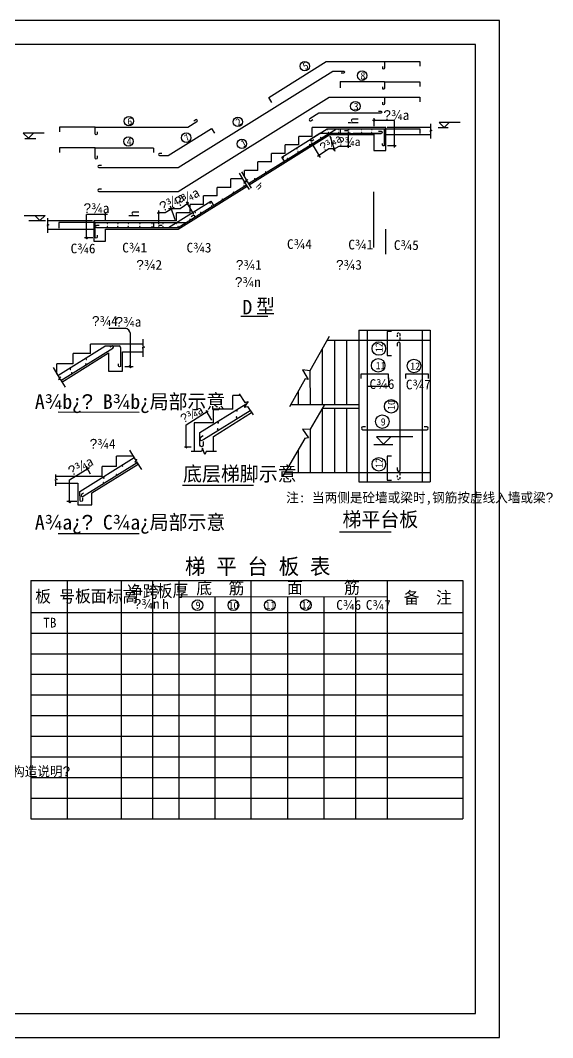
# Model space of a CAD drawing. Header units: metres. Extents: x 4568 to 182545, y -86951 to 35529.
# Drawn here: x 75915 to 91276, y 5829 to 35159 of the extents above; entities that cross this region are included whole.
import ezdxf

# ---------------------------------------------------------------- set-up
doc = ezdxf.new("R2010")
doc.units = ezdxf.units.M
for name, color, linetype in [('1', 1, 'Continuous'), ('2', 4, 'Continuous'), ('DIM', 1, 'Continuous'), ('NOTE', 7, 'Continuous'), ('SHADELINE', 12, 'Continuous'), ('TK', 7, 'Continuous'), ('WALL', 2, 'Continuous')]:
    doc.layers.add(name, color=color, linetype=linetype)
doc.dimstyles.get("Standard").update_dxf_attribs({"dimtxt": 2.5, "dimasz": 2.5, "dimexe": 1.25, "dimexo": 0.625, "dimtad": 1, "dimcen": 2.5, "dimazin": 3, "dimtfac": 1, "dimtmove": 0, "dimatfit": 3})

# ---------------------------------------------------------------- blocks, each defined once
blk = doc.blocks.new('_CLOSEDFILLED')
at = {"color": 0, "linetype": 'BYBLOCK'}
blk.add_solid([(-1, 0), (0, 0), (-1, 0)], dxfattribs=at)
blk = doc.blocks.new('*D26')
for p, q in [((85925.65, 25064.26), (85925.65, 24615.9)), ((86540.29, 24849.33), (86540.29, 24615.9)), ((85925.9, 24615.9), (86231.97, 24615.9)), ((86233.97, 24615.9), (86540.04, 24615.9))]:
    blk.add_line(p, q)
at = {"layer": 'Defpoints'}
for p in [(85925.65, 25064.26), (86540.29, 24849.33), (85925.65, 24615.9)]:
    blk.add_point(p, dxfattribs=at)
at = {"layer": 'NOTE', "xscale": 0.25, "yscale": 0.25, "rotation": 180}
blk.add_blockref('_CLOSEDFILLED', (85925.65, 24615.9), dxfattribs=at)
at = {"layer": 'NOTE', "xscale": 0.25, "yscale": 0.25}
blk.add_blockref('_CLOSEDFILLED', (86540.29, 24615.9), dxfattribs=at)

msp = doc.modelspace()

# ---------------------------------------------------------------- linework, layer by layer
at = {"layer": '1'}
msp.add_lwpolyline([(79609.52, 29183.2), (80471.92, 29183.2), (82438.2, 30412.11)], dxfattribs=at)
msp.add_lwpolyline([(78185.58, 29243.96), (78115.51, 29243.96, 1), (78115.51, 29183.2), (79548.27, 29183.2)], format="xyb", dxfattribs=at)
at = {"layer": '2'}
for p, q in [((80906.26, 29530.78), (80846.84, 29493.65)), ((78357.42, 25772.04), (78764.78, 25772.04))]:
    msp.add_line(p, q, dxfattribs=at)
for points in [[(83173.8, 32792.73), (83083.44, 32937.33), (84742.61, 33974.41), (86421.18, 33974.41), (86421.02, 33779.88, -1), (86372.02, 33779.88), (86372.02, 33828.88)], [(78254.18, 30973.17), (78184.11, 30973.17, 1), (78184.11, 30912.41), (80474.37, 30912.41), (84931.61, 33698.17), (85240.8, 33698.17, -1), (85240.8, 33637.41), (85170.73, 33637.41)], [(85141.78, 33391.91), (86422.15, 33391.91), (86421.99, 33195.77, -1), (86372.99, 33195.77), (86372.99, 33244.77)], [(85141.78, 33391.91), (86422.15, 33391.91), (86421.99, 33195.77, -1), (86372.99, 33195.77), (86372.99, 33244.77)], [(78254.18, 30287.85), (78184.11, 30287.85, 1), (78184.11, 30227.09), (80474.37, 30227.09), (84822.74, 32944.81), (86421.19, 32944.81), (86421.04, 32750.28, -1), (86372.04, 32750.28), (86372.04, 32799.28)], [(78133.15, 31945.37), (78133.15, 31883.63, -1), (78075.82, 31883.63), (78075.82, 32078.16), (80747.69, 32077.93), (81009.89, 32241.77, 1), (80977.7, 32293.3), (80918.27, 32256.17)], [(86247.14, 32542.08), (86317.21, 32542.08, -1), (86317.21, 32481.32), (84528.14, 32481.32), (84265.94, 32317.47, 1), (84298.13, 32265.94), (84357.56, 32303.07)], [(80002.87, 31323.56), (79932.8, 31323.56, 1), (79932.8, 31262.8), (80185.64, 31262.8), (81431.04, 32042.68), (81518.43, 31905.6)], [(82500.94, 30451.32), (85034.71, 32034.91), (85343.9, 32034.91, -1), (85343.9, 31974.15), (85273.83, 31974.15)], [(85515.49, 32034.5), (86417.69, 32034.5), (86417.53, 31562.79, -1), (86368.53, 31562.79), (86368.53, 31611.79)], [(85456.69, 31900.91), (84558.58, 31900.91), (84296.38, 31737.06, 1), (84328.57, 31685.53), (84388, 31722.66)], [(86253.98, 31961.67), (86324.05, 31961.67, -1), (86324.05, 31900.91), (85515.49, 31900.91)], [(78132.5, 31251.1), (78132.5, 31189.36, -1), (78075.17, 31189.36), (78075.17, 31478.82), (79755.57, 31478.68)], [(80003.63, 29244), (79933.56, 29244, 1), (79933.56, 29183.24), (80186.4, 29183.24), (81408.72, 29947.78), (81496.11, 29810.7)], [(78132.5, 28969.79), (78132.5, 28908.05, -1), (78075.17, 28908.05), (78075.17, 29328.43), (80703.91, 29328.2)], [(78185.58, 29243.96), (78115.51, 29243.96, 1), (78115.51, 29183.2), (80471.92, 29183.2)], [(86828.11, 26150.92, 0.32), (86792.81, 26118.8, 0.32)], [(86873.75, 26051.72), (86873.74, 26110.93, 0.23), (86857.78, 26142.7, 0.23)], [(86792.62, 22271.37), (86792.62, 22195.77, 0.98), (86874.44, 22195.77), (86873.74, 25837.4, 0.98), (86791.92, 25837.4), (86791.92, 25761.8)], [(77087.4, 24770.71), (78588.96, 25710.21, 0.98), (78552.54, 25768.5), (78498.68, 25734.85)], [(78810.32, 25727.39), (78810.32, 25198.5, -1), (78751.52, 25198.5), (78751.52, 25257.3)], [(81191.61, 23013.78), (81191.61, 22912.88, -1), (81097.92, 22912.88), (81097.92, 23272.25), (82429.02, 24104.19)], [(81190.12, 23177.15), (81116.77, 23131.32, 0.98), (81166.37, 23051.94), (81217.16, 23083.68)], [(85872.5, 23437.48), (85796.9, 23437.48, 0.98), (85796.9, 23355.66), (87641.55, 23356.37, 0.98), (87641.55, 23438.19), (87565.95, 23438.19)], [(77707.2, 21393.68), (77707.2, 21319.6, -1), (77638.4, 21319.6), (77632.53, 21578.57), (79196.48, 22555.45)], [(86793.79, 21952.24, 0.31), (86827.8, 21921.46, 0.31)], [(86857.61, 21928.89, 0.24), (86874.44, 21961.31), (86874.44, 21990.33)], [(77735.49, 21526.37), (77681.63, 21492.72, 0.98), (77718.05, 21434.43), (77755.34, 21457.74)]]:
    msp.add_lwpolyline(points, format="xyb", dxfattribs=at)
for points in [[(83534.57, 31097.35), (83462.74, 31212.3), (84772.5, 32034.5), (86417.69, 32034.5)], [(82500.93, 30451.33), (84820.29, 31900.93), (86325.17, 31900.93)], [(85515.49, 31900.93), (86329.63, 31900.93)], [(79609.52, 29183.2), (80471.92, 29183.2), (82438.19, 30412.12)], [(86627.29, 26189.66), (86503.93, 26189.66), (86503.93, 25494), (86627.29, 25494)], [(86791.92, 26088.45), (86791.92, 26035.33)], [(86873.79, 25920.34), (86873.76, 26010.9)], [(76997.34, 24917.58), (78354.95, 25767.33)], [(86540.29, 24829.8), (86540.29, 24953.16), (85744.37, 24953.16), (85744.37, 24829.8)], [(87692.12, 24829.8), (87692.12, 24953.16), (87026.05, 24953.16), (87026.05, 24829.8)], [(81213.58, 23080.55), (82545.39, 23912.93)], [(86627.29, 22594.72), (86503.93, 22594.72), (86503.93, 21899.06), (86627.29, 21899.06)], [(77752.72, 21455.44), (79282.42, 22413.4)], [(86792.62, 22036.91), (86792.62, 21983.62)], [(86874.43, 22043.99), (86874.41, 22130.05)]]:
    msp.add_lwpolyline(points, dxfattribs=at)
for points in [[(84787.66, 32014.4, 0.77), (84781.02, 32025.04, 1.31)], [(85092.54, 32014.4, 0.77), (85085.89, 32025.04, 1.31)], [(85403.33, 32011.68, 0.77), (85396.68, 32022.31, 1.31)], [(85757.91, 32014.4, 0.77), (85751.26, 32025.04, 1.31)], [(86062.88, 32014.4, 0.77), (86056.24, 32025.04, 1.31)], [(84311.79, 31707.36, 0.77), (84305.15, 31718, 1.31)], [(84588.8, 31776.98, 0.77), (84582.15, 31787.61, 1.31)], [(84812.65, 31914.5, 0.77), (84806.01, 31925.13, 1.31)], [(85103.16, 31914.5, 0.77), (85096.52, 31925.13, 1.31)], [(85403.03, 31914.5, 0.77), (85396.39, 31925.13, 1.31)], [(85768.53, 31914.5, 0.77), (85761.89, 31925.13, 1.31)], [(86059.15, 31914.5, 0.77), (86052.5, 31925.13, 1.31)], [(83901.41, 31451.85, 0.77), (83894.77, 31462.48, 1.31)], [(84273.37, 31575.06, 0.77), (84266.72, 31585.7, 1.31)], [(84978.56, 31447.23, 0.77), (84971.91, 31457.87, 1.31)], [(83510.74, 31204.27, 0.77), (83504.09, 31214.9, 1.31)], [(83621.79, 31167.92, 0.77), (83615.15, 31178.55, 1.31)], [(83933.45, 31362.66, 0.77), (83926.81, 31373.3, 1.31)], [(82998.48, 30778.43, 0.77), (82991.83, 30789.06, 1.31)], [(81751.85, 29999.44, 0.77), (81745.2, 30010.08, 1.31)], [(82063.51, 30194.19, 0.77), (82056.86, 30204.83, 1.31)], [(80970.58, 29620.46, 0.77), (80963.94, 29631.1, 1.31)], [(81396.52, 29886.61, 0.77), (81389.87, 29897.25, 1.31)], [(81440.19, 29804.7, 0.77), (81433.55, 29815.33, 1.31)], [(80816.88, 29415.21, 0.77), (80810.23, 29425.84, 1.31)], [(81128.53, 29609.95, 0.77), (81121.89, 29620.59, 1.31)], [(78428.47, 29207.23, 0.77), (78421.82, 29217.87, 1.31)], [(78430.22, 29300.46, 0.77), (78423.58, 29311.09, 1.31)], [(78733.34, 29207.23, 0.77), (78726.69, 29217.87, 1.31)], [(78735.09, 29300.46, 0.77), (78728.45, 29311.09, 1.31)], [(79033.21, 29207.23, 0.77), (79026.57, 29217.87, 1.31)], [(79034.97, 29300.46, 0.77), (79028.32, 29311.09, 1.31)], [(79368.2, 29207.23, 0.77), (79361.56, 29217.87, 1.31)], [(79369.96, 29300.46, 0.77), (79363.31, 29311.09, 1.31)], [(79719.68, 29300.46, 0.77), (79713.03, 29311.09, 1.31)], [(79723.06, 29200.55, 0.77), (79716.41, 29211.19, 1.31)], [(80032.79, 29200.55, 0.77), (80026.15, 29211.19, 1.31)], [(80034.54, 29300.46, 0.77), (80027.9, 29311.09, 1.31)], [(80433.46, 29304.09, 0.77), (80426.82, 29314.73, 1.31)], [(80469.36, 29200.55, 0.77), (80462.71, 29211.19, 1.31)], [(77812.96, 25245.36, 0.77), (77804.99, 25258.12, 1.31)], [(77824.38, 25383.54, 0.77), (77816.41, 25396.3, 1.31)], [(77366.62, 25097.49, 0.77), (77358.64, 25110.26, 1.31)], [(77405.06, 24990.47, 0.77), (77397.09, 25003.24, 1.31)], [(82172.82, 23897.62, 0.77), (82161.96, 23915, 1.31)], [(81628.32, 23552.14, 0.77), (81617.46, 23569.52, 1.31)], [(82162.51, 23707.31, 0.77), (82151.65, 23724.69, 1.31)], [(81618.02, 23361.83, 0.77), (81607.16, 23379.21, 1.31)], [(78874.24, 22303.16, 0.77), (78866.27, 22315.92, 1.31)], [(78689.79, 22056.86, 0.77), (78681.82, 22069.62, 1.31)], [(78315.8, 21823.16, 0.77), (78307.83, 21835.93, 1.31)], [(78329.71, 21962.9, 0.77), (78321.74, 21975.67, 1.31)]]:
    msp.add_lwpolyline(points, format="xyb", close=True, dxfattribs=at)
for centre, radius, start, end in [((80922.36, 29505.01), 30.38, 302, 122), ((78756.44, 25717.98), 54.7, 9.91, 81.23)]:
    msp.add_arc(centre, radius, start, end, dxfattribs=at)
at = {"layer": 'DIM'}
for p, q in [((76216.15, 19012.49), (76216.15, 12138.76)), ((76216.15, 19012.49), (88688.48, 19012.49)), ((77265.71, 19012.49), (77265.71, 12139.33)), ((78823.23, 19003.29), (78823.23, 12139.33)), ((79726.14, 19003.29), (79726.14, 12139.33)), ((80493.62, 19003.29), (80493.62, 12139.33)), ((82570.32, 19003.29), (82570.32, 12139.33)), ((86497, 19012.49), (86497, 12138.76)), ((88688.48, 19012.49), (88688.48, 12138.76)), ((80493.62, 18542.44), (86497, 18546.29)), ((81529.16, 18543.1), (81529.16, 12154.14)), ((83627, 18543.76), (83627, 12138.76)), ((84677, 18543.76), (84677, 12138.76)), ((85587, 18543.76), (85587, 12138.76)), ((76227.86, 18088.76), (88674.43, 18088.76)), ((76227.86, 17493.76), (88674.43, 17493.76)), ((76227.86, 16898.76), (88674.43, 16898.76)), ((76227.86, 16303.76), (88674.43, 16303.76)), ((76227.86, 15708.76), (88668.01, 15708.76)), ((76227.86, 15113.76), (88668.01, 15113.76)), ((76227.86, 14518.76), (88668.01, 14518.76)), ((76227.86, 13923.76), (88668.01, 13923.76)), ((76227.86, 13328.76), (88668.01, 13328.76)), ((76227.86, 12733.76), (88668.01, 12733.76)), ((76216.15, 12138.76), (88688.48, 12138.76))]:
    msp.add_line(p, q, dxfattribs=at)
for centre in [(81026.78, 18295.42), (82062.33, 18295.42), (83114.12, 18295.42), (84154.03, 18302.46)]:
    msp.add_circle(centre, 154, dxfattribs=at)
at = {"layer": 'NOTE'}
for p, q in [((86429.16, 33971.52), (87442.05, 33971.52)), ((87442.05, 33971.52), (87442.05, 33833.92)), ((85141.78, 33391.91), (85141.78, 33214.83)), ((86429.16, 33389.99), (87442.05, 33389.99)), ((87442.05, 33389.99), (87442.05, 33252.39)), ((86429.16, 32943.88), (87442.05, 32943.88)), ((87442.05, 32943.88), (87442.05, 32806.28)), ((86708.76, 32275.38), (86074.21, 32275.38)), ((86095.91, 32261.82), (86143.17, 32309.09)), ((86097.64, 32260.09), (86144.91, 32307.36)), ((86099.37, 32258.36), (86146.64, 32305.63)), ((86101.1, 32256.62), (86148.37, 32303.89)), ((86102.83, 32254.89), (86150.1, 32302.16)), ((86104.57, 32253.16), (86151.84, 32300.43)), ((86106.3, 32251.43), (86153.57, 32298.7)), ((86108.03, 32249.69), (86155.3, 32296.96)), ((86109.76, 32247.96), (86157.03, 32295.23)), ((86111.5, 32246.23), (86158.77, 32293.5)), ((86126.35, 32109.22), (86122.35, 32337.06)), ((86708.76, 31496.24), (86708.76, 32275.38)), ((77041.71, 32078.16), (77041.71, 31941.42)), ((78075.82, 32078.16), (77041.71, 32078.16)), ((85145.68, 32024.61), (85145.68, 31896)), ((86420.79, 32033.34), (87438.27, 32033.34)), ((87438.27, 32033.34), (87438.27, 31892.96)), ((87792, 31984.01), (87735.65, 31967.35)), ((87764.56, 31752.73), (87764.56, 32172.65)), ((87765.54, 31997.24), (87792, 31984.01)), ((87970.2, 32072.5), (88259.24, 32072.5)), ((76042.98, 31754.01), (76367.28, 31754.01)), ((84844.81, 31830.72), (84990.27, 31391.35)), ((85373.29, 31954.14), (85373.29, 31479.96)), ((87735.65, 31967.35), (87765.54, 31957.55)), ((77041.71, 31478.82), (77041.71, 31346.7)), ((78075.17, 31478.82), (77041.71, 31478.82)), ((79755.57, 31477.82), (79755.57, 31349.86)), ((84309.92, 31641.48), (84570.7, 31208.81)), ((84817.87, 31450.42), (84492.77, 31233.84)), ((85009.97, 31450.42), (84817.87, 31450.42)), ((84938.11, 31432.73), (84985.38, 31480)), ((84939.84, 31431), (84987.11, 31478.27)), ((84940.55, 31432.87), (85118.34, 31534.1)), ((84941.57, 31429.27), (84988.84, 31476.54)), ((84943.3, 31427.54), (84990.57, 31474.81)), ((84945.04, 31425.8), (84992.31, 31473.07)), ((84946.77, 31424.07), (84994.04, 31471.34)), ((84948.5, 31422.34), (84995.77, 31469.61)), ((84950.23, 31420.61), (84997.5, 31467.88)), ((84951.97, 31418.87), (84999.24, 31466.14)), ((84953.7, 31417.14), (85000.97, 31464.41)), ((85118.34, 31534.1), (85453.29, 31534.1)), ((85341.3, 31517.85), (85388.57, 31565.12)), ((85343.03, 31516.12), (85390.3, 31563.39)), ((85344.76, 31514.39), (85392.03, 31561.66)), ((85346.49, 31512.66), (85393.76, 31559.93)), ((85348.23, 31510.92), (85395.5, 31558.19)), ((85349.96, 31509.19), (85397.23, 31556.46)), ((85351.69, 31507.46), (85398.96, 31554.73)), ((85353.42, 31505.73), (85400.69, 31553)), ((85355.16, 31503.99), (85402.43, 31551.26)), ((85356.52, 31502.41), (85403.79, 31549.68)), ((86755.66, 31544.58), (86514.84, 31544.58)), ((86728.5, 31511.84), (86681.23, 31559.11)), ((86730.23, 31513.58), (86682.96, 31560.85)), ((86731.96, 31515.31), (86684.69, 31562.58)), ((86733.7, 31517.04), (86686.43, 31564.31)), ((86735.43, 31518.77), (86688.16, 31566.04)), ((86737.16, 31520.51), (86689.89, 31567.78)), ((86738.89, 31522.24), (86691.62, 31569.51)), ((86740.63, 31523.97), (86693.36, 31571.24)), ((86742.36, 31525.7), (86695.09, 31572.97)), ((86744.09, 31527.44), (86696.82, 31574.71)), ((84530.21, 31231.45), (84530.21, 31298.3)), ((84532.66, 31231.45), (84532.66, 31298.3)), ((84535.11, 31231.45), (84535.11, 31298.3)), ((84537.56, 31231.45), (84537.56, 31298.3)), ((84540.01, 31231.45), (84540.01, 31298.3)), ((84542.46, 31231.45), (84542.46, 31298.3)), ((84544.91, 31231.45), (84544.91, 31298.3)), ((82232.77, 30751.32), (82366.33, 30522.81)), ((82295.52, 30790.53), (82429.08, 30562.01)), ((82410.13, 30529.45), (82360.21, 30468.79)), ((82366.33, 30522.81), (82410.13, 30529.45)), ((82472.88, 30568.66), (82422.96, 30508)), ((82422.96, 30508), (82461.4, 30511.22)), ((82429.08, 30562.01), (82472.88, 30568.66)), ((82460.85, 30511.17), (82579.75, 30322.23)), ((82360.21, 30468.79), (82398.65, 30472.01)), ((82398.1, 30471.96), (82517, 30283.02)), ((86120.15, 28608.99), (86120.15, 30211.89)), ((80923.28, 29573.69), (80708.37, 29925.73)), ((79878.47, 29590.65), (79925.74, 29637.92)), ((79880.2, 29588.92), (79927.47, 29636.19)), ((79881.94, 29587.19), (79929.21, 29634.46)), ((79883.67, 29585.46), (79930.94, 29632.73)), ((79885.4, 29583.73), (79932.67, 29630.99)), ((79887.13, 29581.99), (79934.4, 29629.26)), ((79888.87, 29580.26), (79936.14, 29627.53)), ((79890.6, 29578.53), (79937.87, 29625.8)), ((79892.33, 29576.8), (79939.6, 29624.07)), ((79910.12, 29281.68), (79913.08, 29679.07)), ((80358.71, 29761.29), (80091.33, 29610.56)), ((80523.26, 29720.18), (80187.32, 29720.18)), ((80386.14, 29405.02), (80249.02, 29802.4)), ((80267.39, 29688.86), (80267.39, 29755.71)), ((80269.84, 29688.86), (80269.84, 29755.71)), ((80272.29, 29688.86), (80272.29, 29755.71)), ((80274.74, 29688.86), (80274.74, 29755.71)), ((80277.19, 29688.86), (80277.19, 29755.71)), ((80279.64, 29688.86), (80279.64, 29755.71)), ((80282.09, 29688.86), (80282.09, 29755.71)), ((80284.54, 29688.86), (80284.54, 29755.71)), ((80286.99, 29688.86), (80286.99, 29755.71)), ((80289.44, 29688.86), (80289.44, 29755.71)), ((80776.93, 29898.32), (80523.26, 29720.18)), ((80727.63, 29837.38), (80727.63, 29904.23)), ((80730.08, 29837.38), (80730.08, 29904.23)), ((80732.53, 29837.38), (80732.53, 29904.23)), ((80734.98, 29837.38), (80734.98, 29904.23)), ((80737.43, 29837.38), (80737.43, 29904.23)), ((80739.88, 29837.38), (80739.88, 29904.23)), ((80742.33, 29837.38), (80742.33, 29904.23)), ((80744.78, 29837.38), (80744.78, 29904.23)), ((80747.23, 29837.38), (80747.23, 29904.23)), ((80749.68, 29837.38), (80749.68, 29904.23)), ((76641.05, 29380.93), (76158.09, 29380.93)), ((76706.92, 29276.26), (76706.92, 29451.18)), ((78431.85, 29559.73), (77826.36, 29559.73)), ((77826.36, 28860.57), (77826.36, 29559.73)), ((78339.69, 29546.17), (78386.96, 29593.44)), ((78341.43, 29544.44), (78388.7, 29591.71)), ((78343.16, 29542.7), (78390.43, 29589.97)), ((78344.89, 29540.97), (78392.16, 29588.24)), ((78346.62, 29539.24), (78393.89, 29586.51)), ((78348.36, 29537.51), (78395.63, 29584.78)), ((78350.09, 29535.77), (78397.36, 29583.04)), ((78351.82, 29534.04), (78399.09, 29581.31)), ((78353.55, 29532.31), (78400.82, 29579.58)), ((78355.29, 29530.58), (78402.56, 29577.85)), ((78375.86, 29387.86), (78371.86, 29615.69)), ((80091.33, 29610.56), (79871.94, 29610.56)), ((79894.06, 29575.06), (79941.33, 29622.33)), ((76734.36, 29262.54), (76678.01, 29245.88)), ((76678.01, 29245.88), (76707.9, 29236.08)), ((76706.92, 29276.26), (76734.36, 29262.54)), ((76706.92, 29031.26), (76706.92, 29236.4)), ((77030.72, 29327.68), (77030.72, 29164.71)), ((78076.44, 29327.68), (77030.72, 29327.68)), ((79755.57, 29327.55), (79755.57, 29177.25)), ((86461.57, 28414.26), (86461.57, 29136.12)), ((78004.75, 28891.77), (77763.93, 28891.77)), ((77846.1, 28859.03), (77798.83, 28906.3)), ((77847.83, 28860.77), (77800.56, 28908.04)), ((77849.56, 28862.5), (77802.29, 28909.77)), ((77851.3, 28864.23), (77804.03, 28911.5)), ((77853.03, 28865.96), (77805.76, 28913.23)), ((77854.76, 28867.7), (77807.49, 28914.97)), ((77856.49, 28869.43), (77809.22, 28916.7)), ((77858.23, 28871.16), (77810.96, 28918.43)), ((77859.96, 28872.89), (77812.69, 28920.16)), ((77861.69, 28874.63), (77814.42, 28921.9)), ((78466.45, 26283.55), (78956.5, 26286.11)), ((79091.13, 25136.25), (79091.09, 26133.06)), ((85679.52, 26230.68), (87744.52, 26230.68)), ((85679.52, 26230.68), (85679.52, 21854.27)), ((85924.52, 26230.68), (85924.52, 21854.27)), ((87509.86, 26230.68), (87509.86, 21854.27)), ((79464.2, 25753.94), (79464.2, 25963.85)), ((84827.24, 26044.45), (84269.24, 25052.43)), ((84979.52, 25932.16), (84979.52, 24077.16)), ((85329.52, 25932.16), (85329.52, 24077.16)), ((79497.12, 25737.48), (79429.5, 25717.49)), ((79429.5, 25717.49), (79465.37, 25705.73)), ((79464.2, 25753.94), (79497.12, 25737.48)), ((79464.2, 25459.94), (79464.2, 25706.11)), ((84629.52, 25689.85), (84629.52, 24077.16)), ((76864.26, 25145.27), (77024.53, 24871.05)), ((79174.86, 25173.69), (78929.22, 25173.69)), ((79108.02, 25141.32), (79051.3, 25198.04)), ((79110.1, 25143.4), (79053.38, 25200.12)), ((79112.18, 25145.48), (79055.46, 25202.2)), ((79114.26, 25147.56), (79057.54, 25204.28)), ((79116.34, 25149.64), (79059.61, 25206.36)), ((79118.42, 25151.71), (79061.69, 25208.44)), ((79120.5, 25153.79), (79063.77, 25210.52)), ((79122.57, 25155.87), (79065.85, 25212.6)), ((79124.65, 25157.95), (79067.93, 25214.67)), ((79126.73, 25160.03), (79070.01, 25216.75)), ((84055.63, 25083.53), (84224.73, 24808.57)), ((84272.07, 25054.07), (84055.63, 25083.53)), ((84272.3, 25065.51), (84279.52, 24077.16)), ((77077.09, 24879.03), (77017.19, 24806.24)), ((77017.19, 24806.24), (77063.31, 24810.1)), ((77024.53, 24871.05), (77077.09, 24879.03)), ((77062.65, 24810.04), (77205.33, 24583.31)), ((84136.75, 24821.13), (83680.89, 24020.43)), ((84224.73, 24808.57), (84136.75, 24821.13)), ((83929.52, 24457.13), (83929.52, 24077.16)), ((85679.52, 24077.16), (83713.19, 24077.16)), ((84679.79, 24060.79), (84279.52, 23370.59)), ((80702.79, 23501.29), (81339.8, 23905.36)), ((81442.97, 23628.42), (81277.85, 23912.64)), ((81286.32, 23849.58), (81286.32, 23904.21)), ((81288.32, 23849.58), (81288.32, 23904.21)), ((81290.32, 23849.58), (81290.32, 23904.21)), ((81292.33, 23849.58), (81292.33, 23904.21)), ((81294.33, 23849.58), (81294.33, 23904.21)), ((81296.33, 23849.58), (81296.33, 23904.21)), ((81298.33, 23849.58), (81298.33, 23904.21)), ((81300.33, 23849.58), (81300.33, 23904.21)), ((81302.34, 23849.58), (81302.34, 23904.21)), ((81304.34, 23849.58), (81304.34, 23904.21)), ((81491.43, 23551.05), (81491.43, 23944.29)), ((85679.52, 23972.16), (84627.93, 23972.16)), ((84629.52, 23974.85), (84629.52, 22117.16)), ((84979.52, 23972.16), (84979.52, 22117.16)), ((85329.52, 23972.16), (85329.52, 22117.16)), ((80702.79, 22829.65), (80702.79, 23501.29)), ((84055.63, 23368.53), (84232.01, 23123.72)), ((84277.05, 23367.16), (84055.63, 23368.53)), ((84279.52, 23382.12), (84279.52, 22117.16)), ((80730.24, 22839.72), (80691.61, 22878.34)), ((80731.66, 22841.13), (80693.03, 22879.76)), ((84126.49, 23106.72), (83494.54, 22017.01)), ((84232.01, 23123.72), (84114.96, 23107.38)), ((86118.56, 22929.95), (86667.45, 22929.95)), ((79068.1, 22768.31), (79228.37, 22494.09)), ((80848.55, 22855.14), (80651.77, 22855.14)), ((80718.91, 22828.39), (80680.29, 22867.02)), ((80720.33, 22829.81), (80681.7, 22868.43)), ((80721.75, 22831.22), (80683.12, 22869.85)), ((80723.16, 22832.64), (80684.54, 22871.26)), ((80724.58, 22834.05), (80685.95, 22872.68)), ((80725.99, 22835.47), (80687.37, 22874.1)), ((80727.41, 22836.88), (80688.78, 22875.51)), ((80728.82, 22838.3), (80690.2, 22876.93)), ((83929.52, 22767.07), (83929.52, 22117.16)), ((78279.96, 22006.5), (78279.96, 22295.24)), ((79280.93, 22502.06), (79221.03, 22429.27)), ((79221.03, 22429.27), (79267.15, 22433.13)), ((79228.37, 22494.09), (79280.93, 22502.06)), ((79266.49, 22433.07), (79409.17, 22206.34)), ((76941.24, 21937.38), (76941.24, 22063.81)), ((77571.58, 22006.5), (76941.24, 22006.5)), ((77332.99, 21907.19), (77910.95, 22270.85)), ((77943.06, 22072.97), (77819.98, 22281.54)), ((77832.42, 22188.94), (77832.42, 22269.16)), ((77835.36, 22188.94), (77835.36, 22269.16)), ((77838.3, 22188.94), (77838.3, 22269.16)), ((77841.24, 22188.94), (77841.24, 22269.16)), ((77844.18, 22188.94), (77844.18, 22269.16)), ((77847.12, 22188.94), (77847.12, 22269.16)), ((77850.06, 22188.94), (77850.06, 22269.16)), ((77853, 22188.94), (77853, 22269.16)), ((77855.94, 22188.94), (77855.94, 22269.16)), ((77858.88, 22188.94), (77858.88, 22269.16)), ((76974.17, 21920.92), (76906.55, 21900.93)), ((76906.55, 21900.93), (76942.42, 21889.17)), ((76941.24, 21937.38), (76974.17, 21920.92)), ((76941.24, 21739.44), (76941.24, 21889.55)), ((77332.99, 21249.39), (77332.99, 21907.19)), ((85679.52, 21854.27), (87744.52, 21854.27)), ((77547.05, 21286.82), (77258.07, 21286.82)), ((77356.67, 21247.54), (77299.95, 21304.27)), ((77358.75, 21249.62), (77302.03, 21306.35)), ((77360.83, 21251.7), (77304.11, 21308.43)), ((77362.91, 21253.78), (77306.19, 21310.51)), ((77364.99, 21255.86), (77308.27, 21312.58)), ((77367.07, 21257.94), (77310.35, 21314.66)), ((77369.15, 21260.02), (77312.42, 21316.74)), ((77371.23, 21262.1), (77314.5, 21318.82)), ((77373.31, 21264.18), (77316.58, 21320.9)), ((77375.39, 21266.25), (77318.66, 21322.98))]:
    msp.add_line(p, q, dxfattribs=at)
for points in [[(88603.31, 32214.09), (88001.2, 32214.09), (88147.02, 32067.88), (88293.24, 32214.09)], [(76603.72, 31908.45), (76001.61, 31908.45), (76147.43, 31762.23), (76293.65, 31908.45)], [(76026.48, 29532.94), (76628.59, 29532.94), (76482.77, 29386.72), (76336.55, 29532.94)], [(82273.19, 26634.35), (83057.48, 26634.35)], [(82227.64, 24391.36), (82391.47, 24143.41), (82486.8, 24166.22), (82371.19, 24007.02), (82466.52, 24029.83), (82630.35, 23781.88)], [(77007.99, 23867.39), (79346.99, 23864.31)], [(87239.6, 23147.11), (86188.88, 23147.11), (86397.2, 22938.23), (86606.08, 23147.11)], [(81571.52, 22730.51), (81274.33, 22730.74), (81240.73, 22638.66), (81171.79, 22822.93), (81138.19, 22730.85), (80841.01, 22731.09)], [(80593.5, 21760.24), (82646.41, 21757.16)], [(77007.99, 20366.75), (79346.99, 20363.67)], [(85123.66, 20410.73), (86619.25, 20410.73)]]:
    msp.add_lwpolyline(points, dxfattribs=at)
for points in [[(82686.82, 30583.68, 0.77), (82680.18, 30594.32, 1.31)], [(82375.16, 30388.94, 0.77), (82368.52, 30399.57, 1.31)]]:
    msp.add_lwpolyline(points, format="xyb", close=True, dxfattribs=at)
for centre, radius in [((84122.1, 33837.92), 136.71), ((85777.19, 33564.51), 136.71), ((85777.19, 33564.51), 136.71), ((85581.91, 32681.69), 136.71), ((79047.47, 32254.19), 136.71), ((82192.98, 32230.42), 136.71), ((79035.24, 31668.23), 136.71), ((80703.2, 31775.95), 136.71), ((82309.33, 31596.52), 136.71), ((86261.63, 25696.2), 195.3), ((86242.14, 25211.54), 195.3), ((87272.33, 25195.45), 195.3), ((86616.78, 24029.64), 195.3), ((86360.7, 23589.21), 195.3), ((86261.63, 22360.26), 195.3)]:
    msp.add_circle(centre, radius, dxfattribs=at)
msp.add_arc((78889.3, 26089.98), 204.62, 10.54, 73.05, dxfattribs=at)
at = {"layer": 'TK'}
for points in [[(48165.07, 5828.79), (89745.07, 5828.79), (89745.07, 35158.79), (48165.07, 35158.79)], [(49915.07, 6528.79), (89045.07, 6528.79), (89045.07, 34458.79), (49915.07, 34458.79)]]:
    msp.add_lwpolyline(points, close=True, dxfattribs=at)
at = {"layer": 'WALL'}
for p, q in [((84339.49, 31813.65), (84339.49, 32072.39)), ((85456.69, 32072.39), (84339.49, 32072.39)), ((86460.7, 32072.39), (85441.55, 32072.39)), ((86460.7, 31404.52), (86460.7, 32072.39)), ((87755.48, 32069.02), (86498.92, 32069.02)), ((82522.85, 30416.25), (84847.31, 31869.04)), ((84339.49, 31813.65), (83947.49, 31813.65)), ((83947.49, 31568.65), (83947.49, 31813.65)), ((84847.31, 31869.04), (86120.15, 31869.04)), ((85266.78, 31869.04), (85871.44, 31869.04)), ((86120.15, 31869.04), (86120.15, 31404.52)), ((86461.46, 31867.88), (87764.56, 31867.88)), ((83555.49, 31323.65), (83555.49, 31568.65)), ((83947.49, 31568.65), (83555.49, 31568.65)), ((86120.15, 31404.52), (86460.7, 31404.52)), ((83555.49, 31323.65), (83163.49, 31323.65)), ((83163.49, 31070.86), (83163.49, 31315.86)), ((82771.49, 30833.65), (82379.49, 30833.65)), ((82379.49, 30646.85), (82379.49, 30833.65)), ((82771.49, 30833.65), (82771.49, 31078.65)), ((83163.49, 31078.65), (82771.49, 31078.65)), ((81987.49, 30343.65), (81987.49, 30588.65)), ((82327.84, 30588.65), (81987.49, 30588.65)), ((80473.37, 29135.33), (82460.11, 30377.04)), ((81595.49, 30098.65), (81595.49, 30343.65)), ((81987.49, 30343.65), (81595.49, 30343.65)), ((81595.49, 30098.65), (81203.49, 30098.65)), ((81203.49, 29853.65), (81203.49, 30098.65)), ((80811.49, 29608.65), (80811.49, 29853.65)), ((81203.49, 29853.65), (80811.49, 29853.65)), ((77995.61, 29380.19), (76706.92, 29380.19)), ((78035.64, 29380.93), (78035.64, 28790.37)), ((80419.49, 29380.93), (78040.58, 29380.93)), ((80419.49, 29380.93), (80419.49, 29608.65)), ((80811.49, 29608.65), (80419.49, 29608.65)), ((76706.92, 29134.58), (78036.92, 29134.58)), ((78376.19, 28790.37), (78376.19, 29135.33)), ((78376.19, 29135.33), (79606.74, 29135.33)), ((79609.52, 29135.33), (80473.37, 29135.33)), ((78035.64, 28790.37), (78376.19, 28790.37)), ((87744.52, 26230.68), (87744.52, 21854.27)), ((77939.56, 25550.55), (77939.56, 25825.67)), ((79464.2, 25825.67), (77939.56, 25825.67)), ((87744.52, 25932.16), (84768.89, 25932.16)), ((77112.93, 24730.15), (78456.36, 25569.79)), ((77939.56, 25550.55), (77440.81, 25550.55)), ((77440.81, 25256.55), (77440.81, 25550.55)), ((78456.36, 25569.79), (78456.36, 25040.7)), ((78865.02, 25598.12), (79464.2, 25598.12)), ((78865.02, 25040.7), (78865.02, 25598.12)), ((76970.41, 24962.55), (76970.41, 25256.55)), ((77440.81, 25256.55), (76970.41, 25256.55)), ((78456.36, 25040.7), (78865.02, 25040.7)), ((82260.11, 24344.69), (82049.29, 24344.69)), ((82049.29, 23944.29), (82049.29, 24344.69)), ((82049.29, 23944.29), (81491.43, 23944.29)), ((81491.43, 23164.25), (82587.45, 23849.27)), ((80934.87, 23551.05), (80934.87, 22727.87)), ((81491.43, 23551.05), (80934.87, 23551.05)), ((81491.43, 22727.87), (81491.43, 23164.25)), ((79159.98, 22589.24), (78689.58, 22589.24)), ((78689.58, 22295.24), (78689.58, 22589.24)), ((77980.24, 21535.16), (79311.5, 22367.2)), ((78689.58, 22295.24), (78279.96, 22295.24)), ((78279.96, 22006.5), (77571.58, 22006.5)), ((87744.52, 22117.16), (83552.62, 22117.16)), ((76941.83, 21815.21), (77571.58, 21815.21)), ((77571.58, 21815.21), (77571.58, 21194.62)), ((77980.24, 21194.62), (77980.24, 21535.16)), ((77571.58, 21194.62), (77980.24, 21194.62))]:
    msp.add_line(p, q, dxfattribs=at)

# ---------------------------------------------------------------- texts
msp.add_text('TB', height=280).set_placement((76576.3, 17653.88))
at = {"layer": '2'}
for s, p in [('D', (82322.72, 26680.66)), ('型', (82719.35, 26704.57)), ('A%%190b%%191%%141 B%%190b%%191局部示意', (76333.88, 23957.49)), ('底层梯脚示意', (80611.27, 21875.46)), ('A%%190a%%191%%141 C%%190a%%191局部示意', (76333.88, 20478.57)), ('梯平台板', (85212.08, 20562.7))]:
    msp.add_text(s, height=420, dxfattribs=at).set_placement(p)
at = {"layer": 'DIM'}
for s, height, p in [('梯 平 台 板 表', 455, (80667.32, 19187.87)), ('板 号', 350, (76344.59, 18377.27)), ('板面标高', 350, (77493.89, 18383.17)), ('净跨', 350, (78995.08, 18517.13)), ('板厚', 350, (79852, 18536.91)), ('底  筋', 350, (80992.33, 18617.65)), ('面     筋', 350, (83610.03, 18630.85)), ('%%154%%190n', 280, (79185.91, 18195.52)), ('备  注', 350, (86979.08, 18340.58)), ('h', 280, (80008.99, 18183.59)), ('9', 210, (80972.54, 18192.81)), ('10', 210, (81922.08, 18184.43)), ('11', 210, (82986.86, 18184.46)), ('12', 210, (84030.88, 18201.45)), ('C%%1906', 280, (85029.74, 18164.82)), ('C%%1907', 280, (85883.74, 18164.82))]:
    msp.add_text(s, height=height, dxfattribs=at).set_placement(p)
at = {"layer": 'NOTE'}
for s, height, rotation, p in [('5', 210, 29.28, (84130.98, 33722)), ('2', 210, 29.28, (82201.34, 32110.53)), ('h', 280, 90, (85666.52, 32163.49)), ('7', 189, 29.28, (80710.7, 31664.05)), ('1', 210, 29.28, (82345.18, 31492.04)), ('h', 196, 313.29, (82695.6, 30358.55)), ('h', 280, 90, (79335.22, 29483.55)), ('12', 210, 90, (86372.83, 25590.85)), ('10', 210, 90, (86727.97, 23924.29)), ('%%154%%190a', 252, 26.55, (80615.1, 23543.19)), ('12', 210, 90, (86372.83, 22254.91))]:
    msp.add_text(s, height=height, rotation=rotation, dxfattribs=at).set_placement(p)
for s, height, p in [('8', 210, (85727.94, 33455.17)), ('3', 210, (85532.66, 32572.36)), ('%%154%%190a', 280, (86391.46, 32287.45)), ('6', 210, (79001.72, 32144.85)), ('4', 210, (78982.49, 31558.89)), ('%%154%%190a', 280, (77737.78, 29603.68)), ('C%%1901', 280, (78855.4, 28466.09)), ('C%%1903', 280, (80710.5, 28466.09)), ('C%%1904', 280, (83609.85, 28568.19)), ('C%%1901', 280, (85378.5, 28553.6)), ('C%%1905', 280, (86693.65, 28539.02)), ('C%%1906', 280, (77365.02, 28441.32)), ('%%154%%1902', 280, (79260.71, 27970.09)), ('%%154%%1901', 280, (82133.77, 27970.09)), ('%%154%%1903', 280, (85024.97, 27970.09)), ('%%154%%190n', 280, (82105.77, 27474.17)), ('%%154%%1904', 280, (77981.81, 26351.01)), ('%%154%%190a', 280, (78660.28, 26326.44)), ('11', 210, (86168.29, 25100.34)), ('12', 210, (87166.98, 25084.26)), ('C%%1906', 280, (85990.17, 24531.73)), ('C%%1907', 280, (87038.52, 24518.48)), ('9', 210, (86314.85, 23478.01)), ('%%154%%1904', 280, (77915.69, 22810.92)), ('注: 当两侧是砼墙或梁时,钢筋按虚线入墙或梁%%140', 280, (83585.66, 21260)), ('注: 表中无注时详平面图或梁表, 钢筋做法详梁构造说明%%140', 280, (68000.35, 13367.57))]:
    msp.add_text(s, height=height, dxfattribs=at).set_placement(p)
at = {"layer": 'SHADELINE'}
for height, rotation, p in [(245, 28.79, (84640.56, 31368.69)), (245, 359.07, (85074.62, 31546.05)), (280, 26.55, (80448.59, 29766.09)), (280, 26.55, (80014.96, 29632.81)), (280, 26.55, (77382.61, 22015.52))]:
    msp.add_text('%%154%%190a', height=height, rotation=rotation, dxfattribs=at).set_placement(p)

# ---------------------------------------------------------------- dimensions: what is measured, and where the dimension line sits
at = {"layer": 'NOTE'}
dim = msp.add_linear_dim(base=(85925.65, 24615.9), p1=(85925.65, 25064.26), p2=(86540.29, 24849.33), text='  ', dimstyle='Standard', dxfattribs=at)
dim.commit()
dim.dimension.update_dxf_attribs({"geometry": '*D26', "text_midpoint": (86232.97, 24615.9)})

doc.saveas('drawing.dxf')
